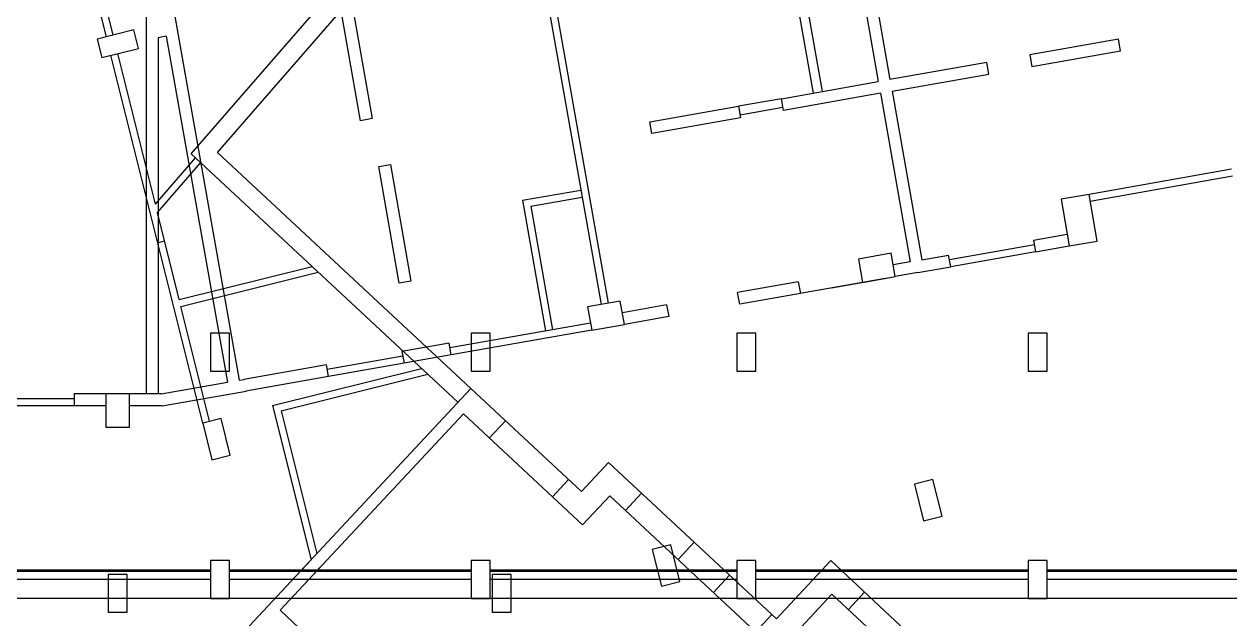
# Model space of a CAD drawing. Header units: metres. Extents: x -681087 to 1033303, y 74272 to 2630761.
# Drawn here: x 28751 to 54188, y 2304577 to 2317131 of the extents above; entities that cross this region are included whole.
import ezdxf

# ---------------------------------------------------------------- set-up
doc = ezdxf.new("R2010")
doc.units = ezdxf.units.M
for name, color, linetype in [('SKELETON_CLEAN', 7, 'Continuous'), ('SKELETON_ISOLATED', 1, 'Continuous'), ('SKELETON_ORIGINAL', 8, 'Continuous')]:
    doc.layers.add(name, color=color, linetype=linetype)

msp = doc.modelspace()

# ---------------------------------------------------------------- linework, layer by layer
at = {"layer": 'SKELETON_CLEAN'}
for p, q in [((31636, 2318970), (33285, 2309614)), ((46246, 2318895), (46771, 2315916)), ((46492, 2318939), (47017, 2315960)), ((32277, 2314394), (35771, 2318415)), ((32832, 2314424), (36073, 2318152)), ((35848, 2315092), (35383, 2317731)), ((35629, 2317775), (36094, 2315136)), ((39920, 2317770), (41071, 2311241)), ((31328, 2317519), (31328, 2309324)), ((31068, 2317007), (30292, 2316813)), ((30292, 2316813), (30389, 2316425)), ((31165, 2316618), (31068, 2317007)), ((31751, 2316873), (31578, 2316843)), ((31578, 2316843), (31578, 2309324)), ((31751, 2316873), (33039, 2309571)), ((51838, 2316810), (49967, 2316480)), ((51881, 2316564), (51838, 2316810)), ((30389, 2316425), (31165, 2316618)), ((50010, 2316234), (51881, 2316564)), ((32518, 2308711), (30583, 2316473)), ((31520, 2313333), (30728, 2316509)), ((49060, 2316320), (47017, 2315960)), ((49104, 2316074), (49060, 2316320)), ((49967, 2316480), (50010, 2316234)), ((47060, 2315714), (49104, 2316074)), ((44727, 2315556), (46771, 2315916)), ((44727, 2315556), (43821, 2315396)), ((44771, 2315310), (44727, 2315556)), ((46814, 2315670), (44771, 2315310)), ((46814, 2315670), (47442, 2312110)), ((47060, 2315714), (47688, 2312154)), ((41950, 2315066), (43821, 2315396)), ((43821, 2315396), (43865, 2315150)), ((36094, 2315136), (35848, 2315092)), ((41994, 2314820), (41950, 2315066)), ((43865, 2315150), (41994, 2314820)), ((31520, 2313333), (32368, 2314309)), ((37902, 2309148), (32277, 2314394)), ((38175, 2309441), (32832, 2314424)), ((31564, 2313155), (32478, 2314207)), ((36232, 2314124), (36478, 2314168)), ((36666, 2311662), (36232, 2314124)), ((36478, 2314168), (36912, 2311706)), ((54220, 2314067), (51216, 2313537)), ((39265, 2313412), (40496, 2313629)), ((51216, 2313537), (50626, 2313433)), ((51390, 2312552), (51216, 2313537)), ((39265, 2313412), (39751, 2310655)), ((39439, 2313290), (40522, 2313481)), ((39439, 2313290), (39899, 2310681)), ((50626, 2313433), (50799, 2312448)), ((32022, 2311318), (31564, 2313155)), ((50047, 2312569), (50756, 2312694)), ((50047, 2312569), (50090, 2312323)), ((50799, 2312448), (51390, 2312552)), ((47039, 2312293), (46350, 2312171)), ((47126, 2311801), (47039, 2312293)), ((47688, 2312154), (48254, 2312253)), ((48298, 2312007), (48254, 2312253)), ((50090, 2312323), (48298, 2312007)), ((50090, 2312323), (50799, 2312448)), ((32022, 2311318), (34826, 2312017)), ((46350, 2312171), (46437, 2311679)), ((47442, 2312110), (47083, 2312047)), ((47608, 2311886), (48298, 2312007)), ((32058, 2311173), (34957, 2311895)), ((47608, 2311886), (47126, 2311801)), ((36912, 2311706), (36666, 2311662)), ((45083, 2311694), (43803, 2311468)), ((43847, 2311222), (43803, 2311468)), ((45083, 2311694), (45127, 2311448)), ((41327, 2311286), (40638, 2311164)), ((41414, 2310793), (41327, 2311286)), ((42306, 2311205), (41371, 2311040)), ((42306, 2311205), (42350, 2310958)), ((45127, 2311448), (43847, 2311222)), ((32664, 2308747), (32059, 2311173)), ((40638, 2311164), (40725, 2310672)), ((42350, 2310958), (41414, 2310793)), ((40725, 2310672), (41414, 2310793)), ((33084, 2310608), (32684, 2310608)), ((32684, 2310608), (32684, 2309808)), ((33084, 2309808), (33084, 2310608)), ((40725, 2310672), (37760, 2310149)), ((38584, 2310608), (38184, 2310608)), ((38184, 2310608), (38184, 2309808)), ((38584, 2309808), (38584, 2310608)), ((44184, 2310608), (43784, 2310608)), ((43784, 2310608), (43784, 2309808)), ((44184, 2309808), (44184, 2310608)), ((50334, 2310608), (49934, 2310608)), ((49934, 2310608), (49934, 2309808)), ((50334, 2309808), (50334, 2310608)), ((37717, 2310395), (36722, 2310220)), ((36722, 2310220), (36766, 2309974)), ((37760, 2310149), (37717, 2310395)), ((35127, 2309939), (33384, 2309631)), ((35170, 2309692), (35127, 2309939)), ((36766, 2309974), (35170, 2309692)), ((37760, 2310149), (36766, 2309974)), ((32684, 2309808), (33084, 2309808)), ((35170, 2309692), (33427, 2309385)), ((33993, 2309079), (37137, 2309862)), ((34175, 2308969), (37267, 2309740)), ((38184, 2309808), (38584, 2309808)), ((43784, 2309808), (44184, 2309808)), ((49934, 2309808), (50334, 2309808)), ((38175, 2309441), (29971, 2300643)), ((31643, 2309324), (33039, 2309571)), ((33285, 2309614), (33394, 2309633)), ((38175, 2309441), (40508, 2307265)), ((31228, 2309324), (29808, 2309324)), ((29808, 2309324), (29808, 2309074)), ((30973, 2309324), (30473, 2309324)), ((30473, 2309324), (30473, 2308624)), ((30973, 2308624), (30973, 2309324)), ((31643, 2309324), (31218, 2309324)), ((31665, 2309074), (33437, 2309387)), ((29808, 2309074), (28188, 2309074)), ((30473, 2309074), (29808, 2309074)), ((31665, 2309074), (31218, 2309074)), ((33993, 2309079), (34804, 2305826)), ((34175, 2308969), (34926, 2305957)), ((32906, 2308808), (32518, 2308711)), ((32518, 2308711), (32712, 2307935)), ((33100, 2308031), (32906, 2308808)), ((34150, 2304758), (38017, 2308905)), ((38017, 2308905), (40533, 2306559)), ((30473, 2308624), (30973, 2308624)), ((32712, 2307935), (33100, 2308031)), ((40508, 2307265), (41081, 2307880)), ((41081, 2307880), (44621, 2304579)), ((47921, 2307520), (47533, 2307423)), ((47533, 2307423), (47727, 2306647)), ((48115, 2306743), (47921, 2307520)), ((40533, 2306559), (41106, 2307173)), ((41106, 2307173), (44645, 2303872)), ((47727, 2306647), (48115, 2306743)), ((42391, 2306141), (42002, 2306044)), ((42584, 2305364), (42391, 2306141)), ((42002, 2306044), (42196, 2305268)), ((33084, 2305808), (32684, 2305808)), ((32684, 2305808), (32684, 2305008)), ((33084, 2305008), (33084, 2305808)), ((34497, 2305496), (34804, 2305826)), ((38584, 2305808), (38184, 2305808)), ((38184, 2305808), (38184, 2305008)), ((44184, 2305808), (43784, 2305808)), ((43784, 2305808), (43784, 2305008)), ((44184, 2305008), (44184, 2305808)), ((45766, 2305808), (44621, 2304579)), ((50476, 2301415), (45766, 2305808)), ((50334, 2305808), (49934, 2305808)), ((49934, 2305808), (49934, 2305008)), ((50334, 2305008), (50334, 2305808)), ((30923, 2305516), (30523, 2305516)), ((30523, 2305516), (30523, 2304716)), ((30923, 2304716), (30923, 2305516)), ((39023, 2305516), (38623, 2305516)), ((39023, 2304716), (39023, 2305516)), ((42196, 2305268), (42584, 2305364)), ((38604, 2305262), (38604, 2305262)), ((44645, 2303872), (45791, 2305101)), ((45791, 2305101), (49770, 2301391)), ((32684, 2305008), (33084, 2305008)), ((38184, 2305008), (38584, 2305008)), ((43784, 2305008), (44184, 2305008)), ((49934, 2305008), (50334, 2305008)), ((30523, 2304716), (30923, 2304716)), ((34150, 2304758), (37686, 2301461)), ((38623, 2304716), (39023, 2304716))]:
    msp.add_line(p, q, dxfattribs=at)
at = {"layer": 'SKELETON_ISOLATED'}
for p, q in [((30486, 2316861), (29756, 2319788)), ((30631, 2316897), (29932, 2319700)), ((44872, 2318653), (45397, 2315674)), ((45059, 2318686), (45584, 2315707)), ((39772, 2317744), (40923, 2311215)), ((44760, 2315369), (43854, 2315209)), ((54246, 2313919), (51243, 2313390)), ((31568, 2312517), (31714, 2312554)), ((50064, 2312471), (48272, 2312155)), ((45781, 2311564), (47022, 2311783)), ((40699, 2310820), (37734, 2310297)), ((36740, 2310121), (35144, 2309840)), ((29808, 2309224), (28188, 2309224)), ((31228, 2309074), (30973, 2309074)), ((38906, 2308759), (38565, 2308393)), ((40238, 2307518), (39897, 2307152)), ((41435, 2306866), (41776, 2307232)), ((42546, 2305830), (42887, 2306195)), ((32684, 2305608), (24884, 2305608)), ((34680, 2305326), (34999, 2305667)), ((58234, 2305608), (50334, 2305608)), ((32684, 2305578), (24884, 2305578)), ((32684, 2305408), (24884, 2305408)), ((38184, 2305593), (33084, 2305593)), ((38184, 2305408), (33084, 2305408)), ((43784, 2305593), (38584, 2305593)), ((43784, 2305408), (38584, 2305408)), ((43292, 2305134), (43633, 2305500)), ((49934, 2305593), (44184, 2305593)), ((49934, 2305408), (44184, 2305408)), ((58234, 2305578), (50334, 2305578)), ((58234, 2305408), (50334, 2305408)), ((46142, 2304774), (46483, 2305139)), ((71599, 2305008), (42101, 2305008)), ((44185, 2304302), (44526, 2304668))]:
    msp.add_line(p, q, dxfattribs=at)
at = {"layer": 'SKELETON_ORIGINAL'}
for p, q in [((30486, 2316861), (29756, 2319788)), ((30631, 2316897), (29932, 2319700)), ((31636, 2318970), (33285, 2309614)), ((46246, 2318895), (46771, 2315916)), ((46492, 2318939), (47017, 2315960)), ((44872, 2318653), (45397, 2315674)), ((45059, 2318686), (45584, 2315707)), ((32277, 2314394), (35771, 2318415)), ((32832, 2314424), (36073, 2318152)), ((35848, 2315092), (35383, 2317731)), ((35629, 2317775), (36094, 2315136)), ((39772, 2317744), (40923, 2311215)), ((39920, 2317770), (41071, 2311241)), ((31328, 2317519), (31328, 2309324)), ((31068, 2317007), (30292, 2316813)), ((30292, 2316813), (30389, 2316425)), ((31165, 2316618), (31068, 2317007)), ((31751, 2316873), (31578, 2316843)), ((31578, 2316843), (31578, 2309324)), ((31751, 2316873), (33039, 2309571)), ((51838, 2316810), (49967, 2316480)), ((51881, 2316564), (51838, 2316810)), ((30389, 2316425), (31165, 2316618)), ((50010, 2316234), (51881, 2316564)), ((32518, 2308711), (30583, 2316473)), ((31520, 2313333), (30728, 2316509)), ((49060, 2316320), (47017, 2315960)), ((49104, 2316074), (49060, 2316320)), ((49967, 2316480), (50010, 2316234)), ((47060, 2315714), (49104, 2316074)), ((44727, 2315556), (46771, 2315916)), ((44727, 2315556), (43821, 2315396)), ((44771, 2315310), (44727, 2315556)), ((46814, 2315670), (44771, 2315310)), ((46814, 2315670), (47442, 2312110)), ((47060, 2315714), (47688, 2312154)), ((41950, 2315066), (43821, 2315396)), ((43821, 2315396), (43865, 2315150)), ((44760, 2315369), (43854, 2315209)), ((36094, 2315136), (35848, 2315092)), ((41994, 2314820), (41950, 2315066)), ((43865, 2315150), (41994, 2314820)), ((31520, 2313333), (32368, 2314309)), ((37902, 2309148), (32277, 2314394)), ((38175, 2309441), (32832, 2314424)), ((31564, 2313155), (32478, 2314207)), ((36232, 2314124), (36478, 2314168)), ((36666, 2311662), (36232, 2314124)), ((36478, 2314168), (36912, 2311706)), ((54220, 2314067), (51216, 2313537)), ((54246, 2313919), (51243, 2313390)), ((39265, 2313412), (40496, 2313629)), ((51216, 2313537), (50626, 2313433)), ((51390, 2312552), (51216, 2313537)), ((39265, 2313412), (39751, 2310655)), ((39439, 2313290), (40522, 2313481)), ((39439, 2313290), (39899, 2310681)), ((50626, 2313433), (50799, 2312448)), ((32022, 2311318), (31564, 2313155)), ((31568, 2312517), (31714, 2312554)), ((50064, 2312471), (48272, 2312155)), ((50047, 2312569), (50756, 2312694)), ((50047, 2312569), (50090, 2312323)), ((50799, 2312448), (51390, 2312552)), ((47039, 2312293), (46350, 2312171)), ((47126, 2311801), (47039, 2312293)), ((47688, 2312154), (48254, 2312253)), ((48298, 2312007), (48254, 2312253)), ((50090, 2312323), (48298, 2312007)), ((50090, 2312323), (50799, 2312448)), ((32022, 2311318), (34826, 2312017)), ((46350, 2312171), (46437, 2311679)), ((47442, 2312110), (47083, 2312047)), ((47608, 2311886), (48298, 2312007)), ((32058, 2311173), (34957, 2311895)), ((45125, 2311450), (46917, 2311766)), ((46437, 2311679), (47126, 2311801)), ((47608, 2311886), (47126, 2311801)), ((36912, 2311706), (36666, 2311662)), ((45083, 2311694), (43803, 2311468)), ((43847, 2311222), (43803, 2311468)), ((45083, 2311694), (45127, 2311448)), ((41327, 2311286), (40638, 2311164)), ((41414, 2310793), (41327, 2311286)), ((42306, 2311205), (41371, 2311040)), ((42306, 2311205), (42350, 2310958)), ((45127, 2311448), (43847, 2311222)), ((32664, 2308747), (32059, 2311173)), ((40638, 2311164), (40725, 2310672)), ((42350, 2310958), (41414, 2310793)), ((40699, 2310820), (37734, 2310297)), ((40725, 2310672), (41414, 2310793)), ((33084, 2310608), (32684, 2310608)), ((32684, 2310608), (32684, 2309808)), ((33084, 2309808), (33084, 2310608)), ((40725, 2310672), (37760, 2310149)), ((38584, 2310608), (38184, 2310608)), ((38184, 2310608), (38184, 2309808)), ((38584, 2309808), (38584, 2310608)), ((44184, 2310608), (43784, 2310608)), ((43784, 2310608), (43784, 2309808)), ((44184, 2309808), (44184, 2310608)), ((50334, 2310608), (49934, 2310608)), ((49934, 2310608), (49934, 2309808)), ((50334, 2309808), (50334, 2310608)), ((37717, 2310395), (36722, 2310220)), ((36722, 2310220), (36766, 2309974)), ((37760, 2310149), (37717, 2310395)), ((35127, 2309939), (33384, 2309631)), ((35170, 2309692), (35127, 2309939)), ((36740, 2310121), (35144, 2309840)), ((36766, 2309974), (35170, 2309692)), ((37760, 2310149), (36766, 2309974)), ((32684, 2309808), (33084, 2309808)), ((35170, 2309692), (33427, 2309385)), ((33993, 2309079), (37137, 2309862)), ((34175, 2308969), (37267, 2309740)), ((38184, 2309808), (38584, 2309808)), ((43784, 2309808), (44184, 2309808)), ((49934, 2309808), (50334, 2309808)), ((38175, 2309441), (29971, 2300643)), ((31643, 2309324), (33039, 2309571)), ((33285, 2309614), (33394, 2309633)), ((38175, 2309441), (40508, 2307265)), ((29808, 2309224), (28188, 2309224)), ((31228, 2309324), (29808, 2309324)), ((29808, 2309324), (29808, 2309074)), ((30973, 2309324), (30473, 2309324)), ((30473, 2309324), (30473, 2308624)), ((30973, 2308624), (30973, 2309324)), ((31643, 2309324), (31218, 2309324)), ((31665, 2309074), (33437, 2309387)), ((29808, 2309074), (28188, 2309074)), ((30473, 2309074), (29808, 2309074)), ((31228, 2309074), (30973, 2309074)), ((31665, 2309074), (31218, 2309074)), ((33993, 2309079), (34804, 2305826)), ((34175, 2308969), (34926, 2305957)), ((32906, 2308808), (32518, 2308711)), ((32518, 2308711), (32712, 2307935)), ((33100, 2308031), (32906, 2308808)), ((34150, 2304758), (38017, 2308905)), ((38017, 2308905), (40533, 2306559)), ((38906, 2308759), (38565, 2308393)), ((30473, 2308624), (30973, 2308624)), ((32712, 2307935), (33100, 2308031)), ((40508, 2307265), (41081, 2307880)), ((41081, 2307880), (44621, 2304579)), ((40238, 2307518), (39897, 2307152)), ((47921, 2307520), (47533, 2307423)), ((47533, 2307423), (47727, 2306647)), ((48115, 2306743), (47921, 2307520)), ((40533, 2306559), (41106, 2307173)), ((41106, 2307173), (44645, 2303872)), ((41435, 2306866), (41776, 2307232)), ((47727, 2306647), (48115, 2306743)), ((42391, 2306141), (42002, 2306044)), ((42584, 2305364), (42391, 2306141)), ((42546, 2305830), (42887, 2306195)), ((42002, 2306044), (42196, 2305268)), ((32684, 2305608), (24884, 2305608)), ((33084, 2305808), (32684, 2305808)), ((32684, 2305808), (32684, 2305008)), ((33084, 2305008), (33084, 2305808)), ((38184, 2305608), (33084, 2305608)), ((34497, 2305496), (34804, 2305826)), ((34680, 2305326), (34999, 2305667)), ((38584, 2305808), (38184, 2305808)), ((38184, 2305808), (38184, 2305008)), ((38584, 2305008), (38584, 2305808)), ((43784, 2305608), (38584, 2305608)), ((44184, 2305808), (43784, 2305808)), ((43784, 2305808), (43784, 2305008)), ((44184, 2305008), (44184, 2305808)), ((49934, 2305608), (44184, 2305608)), ((45766, 2305808), (44621, 2304579)), ((50476, 2301415), (45766, 2305808)), ((50334, 2305808), (49934, 2305808)), ((49934, 2305808), (49934, 2305008)), ((50334, 2305008), (50334, 2305808)), ((58234, 2305608), (50334, 2305608)), ((32684, 2305578), (24884, 2305578)), ((32684, 2305408), (24884, 2305408)), ((30923, 2305516), (30523, 2305516)), ((30523, 2305516), (30523, 2304716)), ((30923, 2304716), (30923, 2305516)), ((38184, 2305578), (33084, 2305578)), ((38184, 2305408), (33084, 2305408)), ((43784, 2305578), (38584, 2305578)), ((43784, 2305408), (38584, 2305408)), ((39023, 2305516), (38623, 2305516)), ((38623, 2305516), (38623, 2304716)), ((39023, 2304716), (39023, 2305516)), ((42196, 2305268), (42584, 2305364)), ((43292, 2305134), (43633, 2305500)), ((49934, 2305578), (44184, 2305578)), ((49934, 2305408), (44184, 2305408)), ((58234, 2305578), (50334, 2305578)), ((58234, 2305408), (50334, 2305408)), ((44645, 2303872), (45791, 2305101)), ((45791, 2305101), (49770, 2301391)), ((46142, 2304774), (46483, 2305139)), ((73750, 2305008), (9233, 2305008)), ((32684, 2305008), (33084, 2305008)), ((38184, 2305008), (38584, 2305008)), ((43784, 2305008), (44184, 2305008)), ((49934, 2305008), (50334, 2305008)), ((30523, 2304716), (30923, 2304716)), ((34150, 2304758), (37686, 2301461)), ((38623, 2304716), (39023, 2304716)), ((44185, 2304302), (44526, 2304668))]:
    msp.add_line(p, q, dxfattribs=at)

doc.saveas('drawing.dxf')
